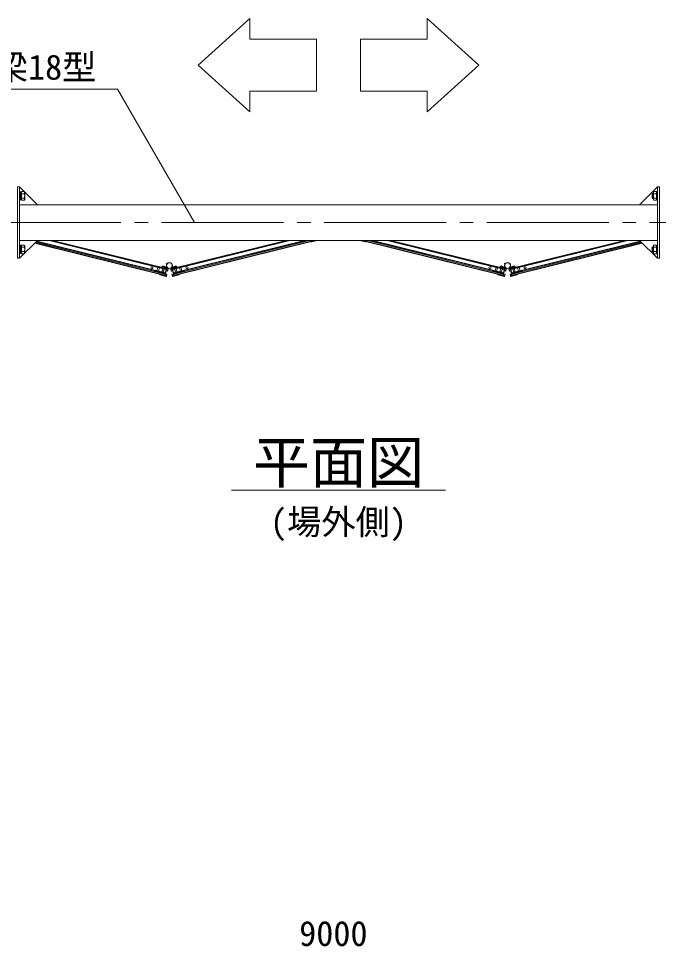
# Model space of a CAD drawing. Units: millimetres, scale not verified. Extents: x 35020 to 55145, y -14438 to 14438.
# Drawn here: x 40823 to 42617, y 9408 to 12010 of the extents above; entities that cross this region are included whole.
import ezdxf
from ezdxf.enums import TextEntityAlignment as Align

# ---------------------------------------------------------------- set-up
doc = ezdxf.new("R2010")
doc.units = ezdxf.units.MM
doc.header["$LTSCALE"] = 38
doc.linetypes.add('CHAIN2', pattern=[12, 9, -1, 1, -1])
doc.linetypes.add('DASHED1', pattern=[1.8, 1.2, -0.6])
for name, color, linetype, lineweight in [('0-6_ﾎﾞﾙﾄ類', 2, 'Continuous', 18), ('0-B_寸法', 3, 'Continuous', 18), ('1-2_中間梁18', 7, 'Continuous', 18), ('1-3_通芯', 1, 'CHAIN2', 18), ('1-6_標準ﾊﾟﾈﾙ', 7, 'Continuous', 18), ('1-8_文字', 7, 'Continuous', 18)]:
    doc.layers.add(name, color=color, linetype=linetype, lineweight=lineweight)
doc.styles.add('ＭＳ ゴシック', font='')
doc.styles.get('ＭＳ ゴシック').set_extended_font_data('MS Gothic')

msp = doc.modelspace()

# ---------------------------------------------------------------- linework, layer by layer
at = {"layer": '0-6_ﾎﾞﾙﾄ類'}
for p, q in [((40831.1, 11513.3), (40828.1, 11512.5)), ((40831.1, 11512.5), (40828.1, 11511.7)), ((40838.48, 11518.55), (40831.1, 11518.55)), ((40838.48, 11506.45), (40831.1, 11506.45)), ((40840.1, 11523), (40838.48, 11524.62)), ((40840.1, 11502), (40838.48, 11500.38)), ((40840.1, 11502), (40840.1, 11523)), ((42601.1, 11519.5), (42599.1, 11517.5)), ((42599.1, 11507.5), (42599.1, 11517.5)), ((42601.1, 11505.5), (42599.1, 11507.5)), ((42602.5, 11518.3), (42599.9, 11518.3)), ((42602.5, 11506.7), (42599.9, 11506.7)), ((42601.1, 11505.5), (42601.1, 11519.5)), ((42602.5, 11519.5), (42601.1, 11519.5)), ((42602.5, 11505.5), (42601.1, 11505.5)), ((42602.5, 11523), (42604.12, 11524.62)), ((42602.5, 11502), (42602.5, 11523)), ((42602.5, 11502), (42604.12, 11500.38)), ((42604.12, 11518.55), (42611.5, 11518.55)), ((42604.12, 11506.45), (42611.5, 11506.45)), ((40840.1, 11373), (40838.48, 11374.62)), ((40840.1, 11352), (40840.1, 11373)), ((42602.5, 11373), (42604.12, 11374.62)), ((42602.5, 11352), (42602.5, 11373)), ((40831.1, 11363.3), (40828.1, 11362.5)), ((40831.1, 11362.5), (40828.1, 11361.7)), ((40838.48, 11368.55), (40831.1, 11368.55)), ((40838.48, 11356.45), (40831.1, 11356.45)), ((40840.1, 11352), (40838.48, 11350.38)), ((42601.1, 11369.5), (42599.1, 11367.5)), ((42599.1, 11357.5), (42599.1, 11367.5)), ((42601.1, 11355.5), (42599.1, 11357.5)), ((42602.5, 11368.3), (42599.9, 11368.3)), ((42602.5, 11356.7), (42599.9, 11356.7)), ((42601.1, 11355.5), (42601.1, 11369.5)), ((42602.5, 11369.5), (42601.1, 11369.5)), ((42602.5, 11355.5), (42601.1, 11355.5)), ((42602.5, 11352), (42604.12, 11350.38)), ((42604.12, 11368.55), (42611.5, 11368.55)), ((42604.12, 11356.45), (42611.5, 11356.45))]:
    msp.add_line(p, q, dxfattribs=at)
for points in [[(40828.1, 11523.5), (40828.1, 11501.5), (40825.8, 11501.5), (40825.8, 11523.5)], [(40828.1, 11523.85), (40828.1, 11501.15), (40831.1, 11501.15), (40831.1, 11523.85)], [(42611.5, 11501.5), (42611.5, 11523.5), (42613.8, 11523.5), (42613.8, 11501.5)], [(40828.1, 11373.5), (40828.1, 11351.5), (40825.8, 11351.5), (40825.8, 11373.5)], [(40828.1, 11373.85), (40828.1, 11351.15), (40831.1, 11351.15), (40831.1, 11373.85)], [(42611.5, 11351.5), (42611.5, 11373.5), (42613.8, 11373.5), (42613.8, 11351.5)]]:
    msp.add_lwpolyline(points, close=True, dxfattribs=at)
for points in [[(40838.48, 11524.62), (40831.1, 11524.62), (40831.1, 11500.38), (40838.48, 11500.38)], [(42604.12, 11524.62), (42611.5, 11524.62), (42611.5, 11500.38), (42604.12, 11500.38)], [(40838.48, 11374.62), (40831.1, 11374.62), (40831.1, 11350.38), (40838.48, 11350.38)], [(42604.12, 11374.62), (42611.5, 11374.62), (42611.5, 11350.38), (42604.12, 11350.38)]]:
    msp.add_lwpolyline(points, dxfattribs=at)
for centre, radius, start, end in [((40835.45, 11521.6), 4.28, 315, 45), ((40827.97, 11512.5), 12.12, 330, 30), ((40835.45, 11503.4), 4.28, 315, 45), ((42614.62, 11512.5), 12.12, 150, 210), ((42607.15, 11521.6), 4.28, 135, 225), ((42607.15, 11503.4), 4.28, 135, 225), ((40835.45, 11371.6), 4.28, 315, 45), ((42607.15, 11371.6), 4.28, 135, 225), ((40827.97, 11362.5), 12.12, 330, 30), ((40835.45, 11353.4), 4.28, 315, 45), ((42614.62, 11362.5), 12.12, 150, 210), ((42607.15, 11353.4), 4.28, 135, 225)]:
    msp.add_arc(centre, radius, start, end, dxfattribs=at)
at = {"layer": '1-2_中間梁18'}
for points in [[(40825.8, 11337.5), (40825.8, 11537.5), (40819.8, 11537.5), (40819.8, 11337.5)], [(40825.8, 11487.5), (40875.8, 11487.5), (40825.8, 11537.5)], [(42613.8, 11487.5), (42563.8, 11487.5), (42613.8, 11537.5)], [(42613.8, 11337.5), (42613.8, 11537.5), (42619.8, 11537.5), (42619.8, 11337.5)], [(40825.8, 11387.5), (42613.8, 11387.5), (42613.8, 11487.5), (40825.8, 11487.5)], [(40825.8, 11387.5), (40875.8, 11387.5), (40825.8, 11337.5)], [(42613.8, 11387.5), (42563.8, 11387.5), (42613.8, 11337.5)]]:
    msp.add_lwpolyline(points, close=True, dxfattribs=at)
at = {"layer": '1-3_通芯'}
msp.add_line((37119.8, 11437.5), (47120.8, 11437.5), dxfattribs=at)
at = {"layer": '1-6_標準ﾊﾟﾈﾙ'}
for p, q in [((40868.92, 11380.62), (41232.85, 11290.48)), ((40874.05, 11385.75), (41234.32, 11296.47)), ((40908.15, 11387.5), (41236.72, 11306.1)), ((41583.45, 11387.5), (41254.88, 11306.1)), ((41624.6, 11387.5), (41257.28, 11296.47)), ((41650.4, 11387.5), (41258.75, 11290.48)), ((41629.6, 11387.5), (41626.4, 11386.7)), ((41626.4, 11386.7), (41626.75, 11385.25)), ((41629.67, 11385.98), (41626.75, 11385.25)), ((41655.38, 11387.5), (41642.7, 11384.35)), ((41661.62, 11387.5), (41644.5, 11383.25)), ((41777.97, 11387.5), (41795.1, 11383.25)), ((41784.22, 11387.5), (41796.9, 11384.35)), ((41789.2, 11387.5), (42180.85, 11290.48)), ((41809.93, 11385.98), (41812.85, 11385.25)), ((41810, 11387.5), (41813.2, 11386.7)), ((41813.2, 11386.7), (41812.85, 11385.25)), ((41815, 11387.5), (42182.32, 11296.47)), ((41856.15, 11387.5), (42184.72, 11306.1)), ((42531.45, 11387.5), (42202.88, 11306.1)), ((42565.55, 11385.75), (42205.28, 11296.47)), ((42570.68, 11380.62), (42206.75, 11290.48)), ((41238.85, 11323.98), (41237.12, 11321.52)), ((41237.25, 11320.82), (41237.92, 11320.35)), ((41240.25, 11323.62), (41239.55, 11324.1)), ((42186.85, 11323.98), (42185.12, 11321.52)), ((42185.25, 11320.82), (42185.92, 11320.35)), ((42188.25, 11323.62), (42187.55, 11324.1)), ((41204.93, 11302.52), (41204.57, 11301.08)), ((41207.48, 11300.35), (41204.57, 11301.08)), ((41234.05, 11295.33), (41204.93, 11302.52)), ((41212.75, 11313.28), (41212.97, 11314.25)), ((41237, 11307.25), (41212.75, 11313.28)), ((41213.57, 11314.6), (41241.73, 11307.62)), ((41217.17, 11297.95), (41216.82, 11298.55)), ((41233.7, 11293.85), (41217.17, 11297.95)), ((41232.55, 11289.3), (41218.25, 11292.85)), ((41225.07, 11315.88), (41224.6, 11313.92)), ((41241.82, 11309.68), (41224.6, 11313.92)), ((41238.7, 11312.5), (41225.07, 11315.88)), ((41233.7, 11293.85), (41232.55, 11289.3)), ((41237, 11307.25), (41234.05, 11295.33)), ((41238.68, 11293.2), (41237.18, 11287.12)), ((41237.3, 11317.18), (41237.3, 11312.85)), ((41237.7, 11293.42), (41238.68, 11293.2)), ((41239.62, 11301.2), (41240.6, 11300.95)), ((41242.1, 11307.02), (41240.6, 11300.95)), ((41249.5, 11307.02), (41251, 11300.95)), ((41249.78, 11309.68), (41267, 11313.92)), ((41278.03, 11314.6), (41249.88, 11307.62)), ((41251.97, 11301.2), (41251, 11300.95)), ((41252.9, 11312.5), (41266.53, 11315.88)), ((41253.9, 11293.42), (41252.92, 11293.2)), ((41252.92, 11293.2), (41254.42, 11287.12)), ((41254.3, 11317.18), (41254.3, 11312.85)), ((41254.6, 11307.25), (41278.85, 11313.28)), ((41254.6, 11307.25), (41257.55, 11295.33)), ((41255.85, 11313.22), (41256.32, 11311.3)), ((41257.55, 11295.33), (41286.68, 11302.52)), ((41257.9, 11293.85), (41274.43, 11297.95)), ((41257.9, 11293.85), (41259.05, 11289.3)), ((41259.05, 11289.3), (41273.35, 11292.85)), ((41266.53, 11315.88), (41267, 11313.92)), ((41274.43, 11297.95), (41274.78, 11298.55)), ((41278.85, 11313.28), (41278.62, 11314.25)), ((41284.12, 11300.35), (41287.03, 11301.08)), ((41286.68, 11302.52), (41287.03, 11301.08)), ((42152.93, 11302.52), (42152.57, 11301.08)), ((42155.48, 11300.35), (42152.57, 11301.08)), ((42182.05, 11295.33), (42152.93, 11302.52)), ((42160.75, 11313.28), (42160.97, 11314.25)), ((42185, 11307.25), (42160.75, 11313.28)), ((42161.57, 11314.6), (42189.73, 11307.62)), ((42165.17, 11297.95), (42164.82, 11298.55)), ((42181.7, 11293.85), (42165.17, 11297.95)), ((42180.55, 11289.3), (42166.25, 11292.85)), ((42173.07, 11315.88), (42172.6, 11313.92)), ((42189.82, 11309.68), (42172.6, 11313.92)), ((42186.7, 11312.5), (42173.07, 11315.88)), ((42181.7, 11293.85), (42180.55, 11289.3)), ((42185, 11307.25), (42182.05, 11295.33)), ((42186.68, 11293.2), (42185.18, 11287.12)), ((42185.3, 11317.18), (42185.3, 11312.85)), ((42185.7, 11293.42), (42186.68, 11293.2)), ((42187.62, 11301.2), (42188.6, 11300.95)), ((42190.1, 11307.02), (42188.6, 11300.95)), ((42197.5, 11307.02), (42199, 11300.95)), ((42197.78, 11309.68), (42215, 11313.92)), ((42226.03, 11314.6), (42197.88, 11307.62)), ((42199.97, 11301.2), (42199, 11300.95)), ((42200.9, 11312.5), (42214.53, 11315.88)), ((42201.9, 11293.42), (42200.92, 11293.2)), ((42200.92, 11293.2), (42202.42, 11287.12)), ((42202.3, 11317.18), (42202.3, 11312.85)), ((42202.6, 11307.25), (42226.85, 11313.28)), ((42202.6, 11307.25), (42205.55, 11295.33)), ((42203.85, 11313.22), (42204.32, 11311.3)), ((42205.55, 11295.33), (42234.68, 11302.52)), ((42205.9, 11293.85), (42222.43, 11297.95)), ((42205.9, 11293.85), (42207.05, 11289.3)), ((42207.05, 11289.3), (42221.35, 11292.85)), ((42214.53, 11315.88), (42215, 11313.92)), ((42222.43, 11297.95), (42222.78, 11298.55)), ((42226.85, 11313.28), (42226.62, 11314.25)), ((42232.12, 11300.35), (42235.03, 11301.08)), ((42234.68, 11302.52), (42235.03, 11301.08)), ((41236.58, 11286.75), (41219.32, 11291.02)), ((41255.03, 11286.75), (41272.28, 11291.02)), ((42184.58, 11286.75), (42167.32, 11291.02)), ((42203.02, 11286.75), (42220.28, 11291.02))]:
    msp.add_line(p, q, dxfattribs=at)
at = {"layer": '1-6_標準ﾊﾟﾈﾙ', "color": 4, "linetype": 'DASHED1', "lineweight": 9}
for p, q in [((41632.28, 11387.5), (41632.38, 11387.15)), ((41807.32, 11387.5), (41807.23, 11387.15)), ((41210.65, 11301.12), (41210.43, 11300.15)), ((41213.62, 11313.05), (41210.65, 11301.12)), ((41214.72, 11300.1), (41214.5, 11299.12)), ((41217.7, 11312.05), (41214.72, 11300.1)), ((41227.2, 11309.68), (41224.25, 11297.75)), ((41227.58, 11311.15), (41227.2, 11309.68)), ((41231.27, 11308.67), (41228.32, 11296.73)), ((41231.65, 11310.12), (41231.27, 11308.67)), ((41259.95, 11310.12), (41260.33, 11308.67)), ((41260.33, 11308.67), (41263.28, 11296.73)), ((41264.02, 11311.15), (41264.4, 11309.68)), ((41264.4, 11309.68), (41267.35, 11297.75)), ((41273.9, 11312.05), (41276.88, 11300.1)), ((41276.88, 11300.1), (41277.1, 11299.12)), ((41277.97, 11313.05), (41280.95, 11301.12)), ((41280.95, 11301.12), (41281.17, 11300.15)), ((42158.65, 11301.12), (42158.43, 11300.15)), ((42161.62, 11313.05), (42158.65, 11301.12)), ((42162.72, 11300.1), (42162.5, 11299.12)), ((42165.7, 11312.05), (42162.72, 11300.1)), ((42175.2, 11309.68), (42172.25, 11297.75)), ((42175.58, 11311.15), (42175.2, 11309.68)), ((42179.27, 11308.67), (42176.32, 11296.73)), ((42179.65, 11310.12), (42179.27, 11308.67)), ((42207.95, 11310.12), (42208.33, 11308.67)), ((42208.33, 11308.67), (42211.28, 11296.73)), ((42212.02, 11311.15), (42212.4, 11309.68)), ((42212.4, 11309.68), (42215.35, 11297.75)), ((42221.9, 11312.05), (42224.88, 11300.1)), ((42224.88, 11300.1), (42225.1, 11299.12)), ((42225.97, 11313.05), (42228.95, 11301.12)), ((42228.95, 11301.12), (42229.17, 11300.15))]:
    msp.add_line(p, q, dxfattribs=at)
at = {"layer": '1-6_標準ﾊﾟﾈﾙ'}
for points in [[(40867.95, 11379.65), (41232.55, 11289.3), (41237.3, 11308.42), (40918.12, 11387.5)], [(40868.92, 11380.62), (41232.85, 11290.48), (41233.58, 11293.38), (40871.4, 11383.1)], [(40873.05, 11384.75), (41234.05, 11295.33), (41237, 11307.25), (40913.15, 11387.5)], [(41655.38, 11387.5), (41259.05, 11289.3), (41254.3, 11308.42), (41573.47, 11387.5)], [(41629.6, 11387.5), (41257.55, 11295.33), (41254.6, 11307.25), (41578.45, 11387.5)], [(41650.4, 11387.5), (41258.75, 11290.48), (41258.03, 11293.38), (41637.93, 11387.5)], [(41629.67, 11385.98), (41630.03, 11386.58), (41633.75, 11387.5)], [(41784.22, 11387.5), (42180.55, 11289.3), (42185.3, 11308.42), (41866.12, 11387.5)], [(41789.2, 11387.5), (42180.85, 11290.48), (42181.58, 11293.38), (41801.68, 11387.5)], [(41809.93, 11385.98), (41809.58, 11386.58), (41805.85, 11387.5)], [(41810, 11387.5), (42182.05, 11295.33), (42185, 11307.25), (41861.15, 11387.5)], [(42571.65, 11379.65), (42207.05, 11289.3), (42202.3, 11308.42), (42521.48, 11387.5)], [(42566.55, 11384.75), (42205.55, 11295.33), (42202.6, 11307.25), (42526.45, 11387.5)], [(42570.68, 11380.62), (42206.75, 11290.48), (42206.02, 11293.38), (42568.2, 11383.1)], [(41207.48, 11300.35), (41208.08, 11300.73), (41216.82, 11298.55)], [(41237.7, 11293.42), (41236.45, 11288.35), (41233.53, 11289.05), (41237.97, 11307.02), (41240.9, 11306.3), (41239.62, 11301.2)], [(41253.9, 11293.42), (41255.15, 11288.35), (41258.07, 11289.05), (41253.62, 11307.02), (41250.7, 11306.3), (41251.97, 11301.2)], [(41284.12, 11300.35), (41283.52, 11300.73), (41274.78, 11298.55)], [(42155.48, 11300.35), (42156.08, 11300.73), (42164.82, 11298.55)], [(42185.7, 11293.42), (42184.45, 11288.35), (42181.53, 11289.05), (42185.97, 11307.02), (42188.9, 11306.3), (42187.62, 11301.2)], [(42201.9, 11293.42), (42203.15, 11288.35), (42206.07, 11289.05), (42201.62, 11307.02), (42198.7, 11306.3), (42199.97, 11301.2)], [(42232.12, 11300.35), (42231.52, 11300.73), (42222.78, 11298.55)]]:
    msp.add_lwpolyline(points, dxfattribs=at)
for points in [[(41240.12, 11310.1), (41224.6, 11313.92), (41224.12, 11312), (41239.65, 11308.15)], [(41251.47, 11310.1), (41267, 11313.92), (41267.47, 11312), (41251.95, 11308.15)], [(42188.12, 11310.1), (42172.6, 11313.92), (42172.12, 11312), (42187.65, 11308.15)], [(42199.47, 11310.1), (42215, 11313.92), (42215.47, 11312), (42199.95, 11308.15)]]:
    msp.add_lwpolyline(points, close=True, dxfattribs=at)
for centre, radius in [((41245.8, 11317.18), 8.5), ((41245.8, 11317.18), 8), ((42193.8, 11317.18), 8.5), ((42193.8, 11317.18), 8), ((41196.7, 11310.9), 3), ((41294.9, 11310.9), 3), ((42144.7, 11310.9), 3), ((42242.9, 11310.9), 3)]:
    msp.add_circle(centre, radius, dxfattribs=at)
for centre, radius, start, end in [((41632.6, 11394.95), 8.5, 255.843, 298.925), ((41644.15, 11384.73), 1.5, 193.916, 283.916), ((41795.45, 11384.73), 1.5, 256.084, 346.084), ((41807, 11394.95), 8.5, 241.075, 284.157), ((41237.53, 11321.25), 0.5, 145, 235), ((41239.25, 11323.7), 0.5, 55, 145), ((42185.53, 11321.25), 0.5, 145, 235), ((42187.25, 11323.7), 0.5, 55, 145), ((41214.25, 11306.92), 8.5, 228.012, 284.157), ((41213.48, 11314.12), 0.5, 76.084, 166.084), ((41219.7, 11292.48), 1.5, 166.084, 256.084), ((41228.75, 11307.25), 8.5, 48.012, 104.157), ((41241.62, 11307.15), 0.5, 346.084, 76.084), ((41249.97, 11307.15), 0.5, 103.916, 193.916), ((41262.85, 11307.25), 8.5, 75.843, 131.988), ((41271.9, 11292.48), 1.5, 283.916, 13.916), ((41277.35, 11306.92), 8.5, 255.843, 311.988), ((41278.12, 11314.12), 0.5, 13.916, 103.916), ((42162.25, 11306.92), 8.5, 228.012, 284.157), ((42161.48, 11314.12), 0.5, 76.084, 166.084), ((42167.7, 11292.48), 1.5, 166.084, 256.084), ((42176.75, 11307.25), 8.5, 48.012, 104.157), ((42189.62, 11307.15), 0.5, 346.084, 76.084), ((42197.97, 11307.15), 0.5, 103.916, 193.916), ((42210.85, 11307.25), 8.5, 75.843, 131.988), ((42219.9, 11292.48), 1.5, 283.916, 13.916), ((42225.35, 11306.92), 8.5, 255.843, 311.988), ((42226.12, 11314.12), 0.5, 13.916, 103.916), ((41236.67, 11287.25), 0.5, 256.084, 346.084), ((41254.93, 11287.25), 0.5, 193.916, 283.916), ((42184.67, 11287.25), 0.5, 256.084, 346.084), ((42202.93, 11287.25), 0.5, 193.916, 283.916)]:
    msp.add_arc(centre, radius, start, end, dxfattribs=at)
at = {"layer": '1-8_文字'}
for p, q in [((40575, 11811.83), (41099.72, 11811.83)), ((41100.1, 11811.83), (41099.72, 11811.83)), ((41316.2, 11437.5), (41100.1, 11811.83)), ((41419.8, 10687.5), (42019.8, 10687.5))]:
    msp.add_line(p, q, dxfattribs=at)
for points in [[(41326.62, 11878.98), (41471.05, 12009.73), (41471.05, 11951.82), (41657.7, 11951.82), (41657.7, 11805.83), (41471.05, 11805.83), (41471.05, 11747.93)], [(42112.97, 11878.98), (41968.55, 12009.73), (41968.55, 11951.82), (41781.9, 11951.82), (41781.9, 11805.83), (41968.55, 11805.83), (41968.55, 11747.93)]]:
    msp.add_lwpolyline(points, close=True, dxfattribs=at)

# ---------------------------------------------------------------- texts
at = {"layer": '0-B_寸法', "style": 'ＭＳ ゴシック'}
msp.add_text('9000', height=70.38, dxfattribs=at).set_placement((41609.65, 9387.9), align=Align.BOTTOM_LEFT)
at = {"layer": '1-8_文字', "style": 'ＭＳ ゴシック'}
for s, height, p in [('中間梁18型', 70.38, (40561.38, 11817.23)), ('平面図', 117.3, (41479.8, 10671.5)), ('(場外側)', 70.38, (41527.8, 10541.9))]:
    msp.add_text(s, height=height, dxfattribs=at).set_placement(p, align=Align.BOTTOM_LEFT)

doc.saveas('drawing.dxf')
